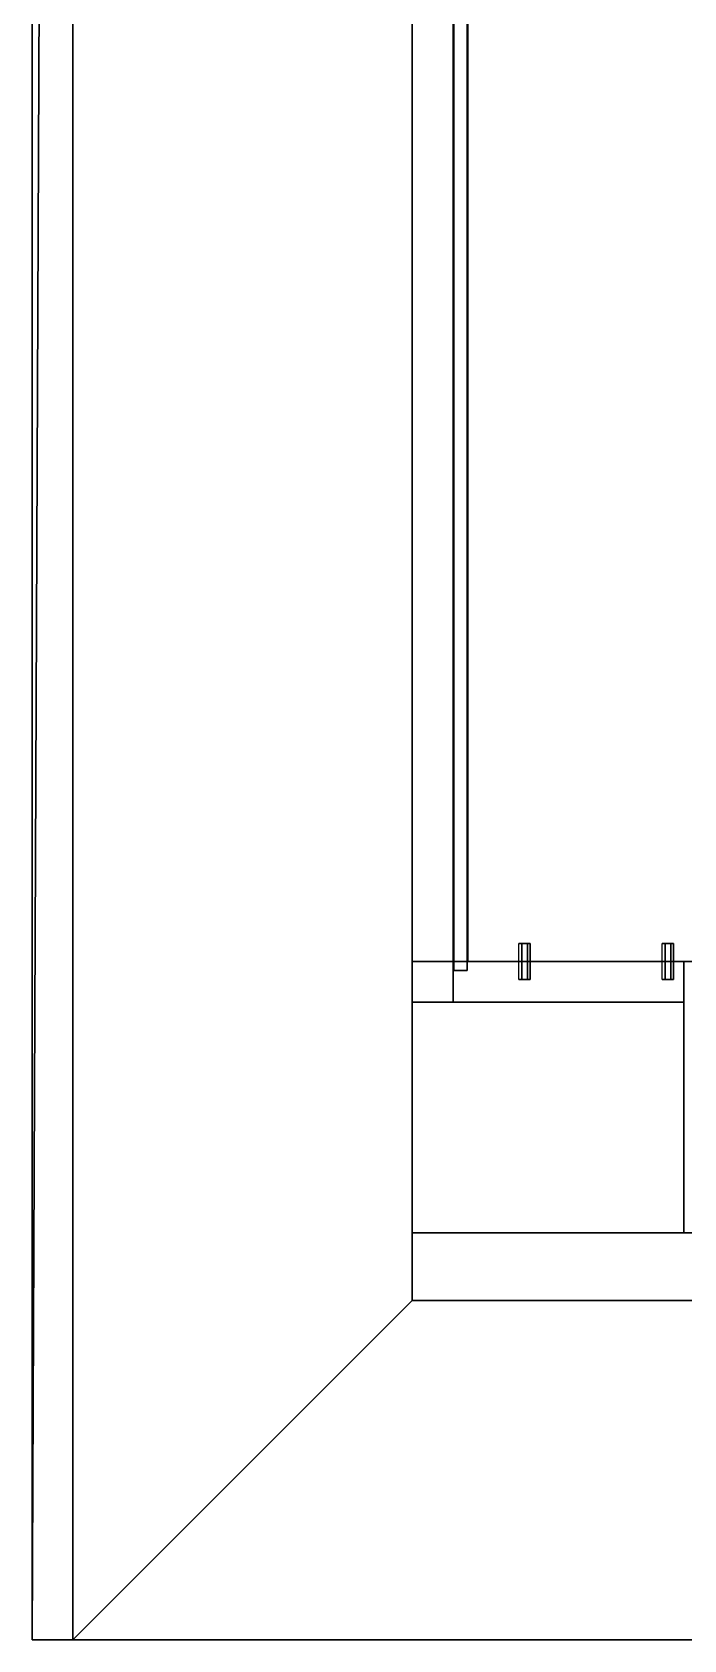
# Model space of a CAD drawing. Extents: x 0 to 3344, y -4262 to 0.
# Drawn here: x 0 to 288, y -4262 to -3551 of the extents above; entities that cross this region are included whole.
import ezdxf

# ---------------------------------------------------------------- set-up
doc = ezdxf.new("R2010")
doc.units = 0
for name, color, linetype in [('LAYER0', 7, 'CONTINUOUS'), ('LAYER1', 7, 'CONTINUOUS'), ('LAYER104', 254, 'CONTINUOUS'), ('LAYER105', 254, 'CONTINUOUS'), ('LAYER51', 7, 'CONTINUOUS'), ('LAYER53', 7, 'CONTINUOUS'), ('LAYER54', 7, 'CONTINUOUS'), ('LAYER56', 7, 'CONTINUOUS'), ('LAYER57', 7, 'CONTINUOUS'), ('LAYER58', 7, 'CONTINUOUS'), ('LAYER59', 7, 'CONTINUOUS'), ('LAYER602', 7, 'CONTINUOUS'), ('LAYER603', 7, 'CONTINUOUS'), ('LAYER604', 7, 'CONTINUOUS'), ('LAYER605', 7, 'CONTINUOUS'), ('LAYER606', 7, 'CONTINUOUS'), ('LAYER63', 7, 'CONTINUOUS'), ('LAYER66', 7, 'CONTINUOUS'), ('LAYER67', 7, 'CONTINUOUS'), ('LAYER72', 254, 'CONTINUOUS'), ('LAYER73', 254, 'CONTINUOUS'), ('LAYER90', 7, 'CONTINUOUS'), ('LAYER95', 254, 'CONTINUOUS'), ('LAYER96', 254, 'CONTINUOUS'), ('LAYER99', 7, 'CONTINUOUS')]:
    doc.layers.add(name, color=color, linetype=linetype)

msp = doc.modelspace()

# ---------------------------------------------------------------- linework, layer by layer
at = {"layer": 'LAYER0', "invisible_edges": 1}
for points in [[(18, -0.0034, 0.0981), (3344, -4262.003, 0.0981), (0, -4262.003, 0.0981), (18, -0.0034, 0.0981)], [(18, -0.0034, 5.0981), (0, -4262.003, 0.0981), (0, -4262.003, 5.0981), (18, -0.0034, 5.0981)], [(0, -4262.003, 0.0981), (18, -0.0034, 5.0981), (18, -0.0034, 0.0981), (0, -4262.003, 0.0981)], [(3344, -4262.003, 5.0981), (18, -0.0034, 5.0981), (0, -4262.003, 5.0981), (3344, -4262.003, 5.0981)], [(3344, -4262.003, 0.0981), (18, -0.0034, 0.0981), (3344, -0.0034, 0.0981), (3344, -4262.003, 0.0981)], [(18, -0.0034, 5.0981), (3344, -4262.003, 5.0981), (3344, -0.0034, 5.0981), (18, -0.0034, 5.0981)], [(3344, -4262.003, 5.0981), (0, -4262.003, 0.0981), (3344, -4262.003, 0.0981), (3344, -4262.003, 5.0981)], [(0, -4262.003, 0.0981), (3344, -4262.003, 5.0981), (0, -4262.003, 5.0981), (0, -4262.003, 0.0981)]]:
    msp.add_3dface(points, dxfattribs=at)
at = {"layer": 'LAYER1'}
for points, invisible_edges in [([(18.0046, 0, 5.0981), (168.0046, -150, 5.0981), (18.0046, -4262, 5.0981), (18.0046, 0, 5.0981)], 3), ([(18.0046, 0, 2680.098), (18.0046, -4262, 5.0981), (18.0046, -4262, 2680.098), (18.0046, 0, 2680.098)], 1), ([(18.0046, -4262, 5.0981), (18.0046, 0, 2680.098), (18.0046, 0, 5.0981), (18.0046, -4262, 5.0981)], 1), ([(168.0046, -4112, 5.0981), (18.0046, -4262, 5.0981), (168.0046, -150, 5.0981), (168.0046, -4112, 5.0981)], 3), ([(168.0046, -150, 5.0981), (168.0046, -4112, 2680.098), (168.0046, -4112, 5.0981), (168.0046, -150, 5.0981)], 1), ([(168.0046, -4112, 2680.098), (168.0046, -150, 5.0981), (168.0046, -150, 2680.098), (168.0046, -4112, 2680.098)], 1), ([(168.0046, -4112, 5.0981), (3344.004, -4262, 5.0981), (18.0046, -4262, 5.0981), (168.0046, -4112, 5.0981)], 5), ([(168.0046, -4112, 2680.098), (18.0046, -4262, 5.0981), (18.0046, -4262, 2680.098), (168.0046, -4112, 2680.098)], 1), ([(18.0046, -4262, 5.0981), (168.0046, -4112, 2680.098), (168.0046, -4112, 5.0981), (18.0046, -4262, 5.0981)], 1), ([(168.0046, -4112, 5.0981), (18.0046, -4262, 2680.098), (18.0046, -4262, 5.0981), (168.0046, -4112, 5.0981)], 1), ([(18.0046, -4262, 2680.098), (168.0046, -4112, 5.0981), (168.0046, -4112, 2680.098), (18.0046, -4262, 2680.098)], 1), ([(3344.004, -4262, 5.0981), (168.0046, -4112, 5.0981), (3194.004, -4112, 5.0981), (3344.004, -4262, 5.0981)], 5), ([(168.0046, -4112, 2680.098), (3194.004, -4112, 5.0981), (168.0046, -4112, 5.0981), (168.0046, -4112, 2680.098)], 1), ([(3194.004, -4112, 5.0981), (168.0046, -4112, 2680.098), (3194.004, -4112, 2680.098), (3194.004, -4112, 5.0981)], 1), ([(3344.004, -4262, 2680.098), (18.0046, -4262, 5.0981), (3344.004, -4262, 5.0981), (3344.004, -4262, 2680.098)], 1), ([(18.0046, -4262, 5.0981), (3344.004, -4262, 2680.098), (18.0046, -4262, 2680.098), (18.0046, -4262, 5.0981)], 1)]:
    msp.add_3dface(points, dxfattribs=dict(at, invisible_edges=invisible_edges))
at = {"layer": 'LAYER104'}
for points in [[(215.1047, -3954, 900.5981), (220.1047, -3954, 900.5981), (218.8547, -3954, 902.7631), (216.3547, -3954, 902.7631)], [(215.1047, -3954, 900.5981), (216.3547, -3954, 898.433), (218.8547, -3954, 898.433), (220.1047, -3954, 900.5981)], [(220.6047, -3961.95, 900.5981), (214.6047, -3961.95, 900.5981), (216.1047, -3961.95, 903.1962), (219.1047, -3961.95, 903.1962)], [(220.6047, -3961.95, 900.5981), (214.6047, -3961.95, 900.5981), (216.1047, -3961.95, 898), (219.1047, -3961.95, 898)], [(220.6047, -3962.05, 900.5981), (214.6047, -3962.05, 900.5981), (216.1047, -3962.05, 903.1962), (219.1047, -3962.05, 903.1962)], [(220.6047, -3962.05, 900.5981), (214.6047, -3962.05, 900.5981), (216.1047, -3962.05, 898), (219.1047, -3962.05, 898)], [(215.1047, -3970, 900.5981), (220.1047, -3970, 900.5981), (218.8547, -3970, 902.7631), (216.3547, -3970, 902.7631)], [(215.1047, -3970, 900.5981), (216.3547, -3970, 898.433), (218.8547, -3970, 898.433), (220.1047, -3970, 900.5981)]]:
    msp.add_3dface(points, dxfattribs=at)
at = {"layer": 'LAYER105'}
for points in [[(278.5046, -3954, 900.5981), (283.5046, -3954, 900.5981), (282.2546, -3954, 902.7631), (279.7546, -3954, 902.7631)], [(278.5046, -3954, 900.5981), (279.7546, -3954, 898.433), (282.2546, -3954, 898.433), (283.5046, -3954, 900.5981)], [(284.0046, -3961.95, 900.5981), (278.0046, -3961.95, 900.5981), (279.5046, -3961.95, 903.1962), (282.5046, -3961.95, 903.1962)], [(284.0046, -3961.95, 900.5981), (278.0046, -3961.95, 900.5981), (279.5046, -3961.95, 898), (282.5046, -3961.95, 898)], [(284.0046, -3962.05, 900.5981), (278.0046, -3962.05, 900.5981), (279.5046, -3962.05, 903.1962), (282.5046, -3962.05, 903.1962)], [(284.0046, -3962.05, 900.5981), (278.0046, -3962.05, 900.5981), (279.5046, -3962.05, 898), (282.5046, -3962.05, 898)], [(278.5046, -3970, 900.5981), (283.5046, -3970, 900.5981), (282.2546, -3970, 902.7631), (279.7546, -3970, 902.7631)], [(278.5046, -3970, 900.5981), (279.7546, -3970, 898.433), (282.2546, -3970, 898.433), (283.5046, -3970, 900.5981)]]:
    msp.add_3dface(points, dxfattribs=at)
at = {"layer": 'LAYER51', "invisible_edges": 1}
for points in [[(1150.005, -3502, 103.0981), (168.0048, -4082, 103.0981), (1150.005, -4082, 103.0981), (1150.005, -3502, 103.0981)], [(168.0048, -4082, 103.0981), (1150.005, -3502, 103.0981), (168.0048, -3502, 103.0981), (168.0048, -4082, 103.0981)], [(168.0048, -3502, 85.0981), (168.0048, -4082, 103.0981), (168.0048, -3502, 103.0981), (168.0048, -3502, 85.0981)], [(168.0048, -4082, 103.0981), (168.0048, -3502, 85.0981), (168.0048, -4082, 85.0981), (168.0048, -4082, 103.0981)], [(168.0048, -3502, 85.0981), (1150.005, -4082, 85.0981), (168.0048, -4082, 85.0981), (168.0048, -3502, 85.0981)], [(1150.005, -4082, 85.0981), (168.0048, -3502, 85.0981), (1150.005, -3502, 85.0981), (1150.005, -4082, 85.0981)], [(1150.005, -4082, 85.0981), (168.0048, -4082, 103.0981), (168.0048, -4082, 85.0981), (1150.005, -4082, 85.0981)], [(168.0048, -4082, 103.0981), (1150.005, -4082, 85.0981), (1150.005, -4082, 103.0981), (168.0048, -4082, 103.0981)]]:
    msp.add_3dface(points, dxfattribs=at)
at = {"layer": 'LAYER53', "invisible_edges": 1}
for points in [[(168.0046, -3980, 103.0981), (288.0046, -4082, 103.0981), (168.0046, -4082, 103.0981), (168.0046, -3980, 103.0981)], [(288.0046, -4082, 103.0981), (168.0046, -3980, 103.0981), (288.0046, -3980, 103.0981), (288.0046, -4082, 103.0981)], [(168.0046, -3980, 103.0981), (288.0046, -3980, 104.0981), (288.0046, -3980, 103.0981), (168.0046, -3980, 103.0981)], [(288.0046, -3980, 104.0981), (168.0046, -3980, 103.0981), (168.0046, -3980, 104.0981), (288.0046, -3980, 104.0981)], [(168.0046, -4082, 104.0981), (168.0046, -3980, 103.0981), (168.0046, -4082, 103.0981), (168.0046, -4082, 104.0981)], [(168.0046, -3980, 103.0981), (168.0046, -4082, 104.0981), (168.0046, -3980, 104.0981), (168.0046, -3980, 103.0981)], [(288.0046, -3980, 104.0981), (168.0046, -4082, 104.0981), (288.0046, -4082, 104.0981), (288.0046, -3980, 104.0981)], [(168.0046, -4082, 104.0981), (288.0046, -3980, 104.0981), (168.0046, -3980, 104.0981), (168.0046, -4082, 104.0981)], [(288.0046, -3980, 104.0981), (288.0046, -4082, 103.0981), (288.0046, -3980, 103.0981), (288.0046, -3980, 104.0981)], [(288.0046, -4082, 103.0981), (288.0046, -3980, 104.0981), (288.0046, -4082, 104.0981), (288.0046, -4082, 103.0981)], [(168.0046, -4082, 104.0981), (288.0046, -4082, 103.0981), (288.0046, -4082, 104.0981), (168.0046, -4082, 104.0981)], [(288.0046, -4082, 103.0981), (168.0046, -4082, 104.0981), (168.0046, -4082, 103.0981), (288.0046, -4082, 103.0981)]]:
    msp.add_3dface(points, dxfattribs=at)
at = {"layer": 'LAYER54', "invisible_edges": 1}
for points in [[(1150.005, -3502, 2609.098), (168.0048, -4082, 2609.098), (1150.005, -4082, 2609.098), (1150.005, -3502, 2609.098)], [(168.0048, -4082, 2609.098), (1150.005, -3502, 2609.098), (168.0048, -3502, 2609.098), (168.0048, -4082, 2609.098)], [(168.0048, -3502, 2591.098), (168.0048, -4082, 2609.098), (168.0048, -3502, 2609.098), (168.0048, -3502, 2591.098)], [(168.0048, -4082, 2609.098), (168.0048, -3502, 2591.098), (168.0048, -4082, 2591.098), (168.0048, -4082, 2609.098)], [(168.0048, -3502, 2591.098), (1150.005, -4082, 2591.098), (168.0048, -4082, 2591.098), (168.0048, -3502, 2591.098)], [(1150.005, -4082, 2591.098), (168.0048, -3502, 2591.098), (1150.005, -3502, 2591.098), (1150.005, -4082, 2591.098)], [(1150.005, -4082, 2591.098), (168.0048, -4082, 2609.098), (168.0048, -4082, 2591.098), (1150.005, -4082, 2591.098)], [(168.0048, -4082, 2609.098), (1150.005, -4082, 2591.098), (1150.005, -4082, 2609.098), (168.0048, -4082, 2609.098)]]:
    msp.add_3dface(points, dxfattribs=at)
at = {"layer": 'LAYER56', "invisible_edges": 1}
for points in [[(168.0046, -3980, 2609.098), (288.0046, -4082, 2609.098), (168.0046, -4082, 2609.098), (168.0046, -3980, 2609.098)], [(288.0046, -4082, 2609.098), (168.0046, -3980, 2609.098), (288.0046, -3980, 2609.098), (288.0046, -4082, 2609.098)], [(168.0046, -3980, 2609.098), (288.0046, -3980, 2610.098), (288.0046, -3980, 2609.098), (168.0046, -3980, 2609.098)], [(288.0046, -3980, 2610.098), (168.0046, -3980, 2609.098), (168.0046, -3980, 2610.098), (288.0046, -3980, 2610.098)], [(168.0046, -4082, 2610.098), (168.0046, -3980, 2609.098), (168.0046, -4082, 2609.098), (168.0046, -4082, 2610.098)], [(168.0046, -3980, 2609.098), (168.0046, -4082, 2610.098), (168.0046, -3980, 2610.098), (168.0046, -3980, 2609.098)], [(288.0046, -3980, 2610.098), (168.0046, -4082, 2610.098), (288.0046, -4082, 2610.098), (288.0046, -3980, 2610.098)], [(168.0046, -4082, 2610.098), (288.0046, -3980, 2610.098), (168.0046, -3980, 2610.098), (168.0046, -4082, 2610.098)], [(288.0046, -3980, 2610.098), (288.0046, -4082, 2609.098), (288.0046, -3980, 2609.098), (288.0046, -3980, 2610.098)], [(288.0046, -4082, 2609.098), (288.0046, -3980, 2610.098), (288.0046, -4082, 2610.098), (288.0046, -4082, 2609.098)], [(168.0046, -4082, 2610.098), (288.0046, -4082, 2609.098), (288.0046, -4082, 2610.098), (168.0046, -4082, 2610.098)], [(288.0046, -4082, 2609.098), (168.0046, -4082, 2610.098), (168.0046, -4082, 2609.098), (288.0046, -4082, 2609.098)]]:
    msp.add_3dface(points, dxfattribs=at)
at = {"layer": 'LAYER57', "invisible_edges": 1}
for points in [[(288.0046, -3962, 103.0981), (168.0046, -3962, 2591.098), (288.0046, -3962, 2591.098), (288.0046, -3962, 103.0981)], [(168.0046, -3962, 2591.098), (288.0046, -3962, 103.0981), (168.0046, -3962, 103.0981), (168.0046, -3962, 2591.098)], [(288.0046, -3980, 2591.098), (168.0046, -3962, 2591.098), (168.0046, -3980, 2591.098), (288.0046, -3980, 2591.098)], [(168.0046, -3962, 2591.098), (288.0046, -3980, 2591.098), (288.0046, -3962, 2591.098), (168.0046, -3962, 2591.098)], [(168.0046, -3980, 103.0981), (168.0046, -3962, 2591.098), (168.0046, -3962, 103.0981), (168.0046, -3980, 103.0981)], [(168.0046, -3962, 2591.098), (168.0046, -3980, 103.0981), (168.0046, -3980, 2591.098), (168.0046, -3962, 2591.098)], [(288.0046, -3962, 103.0981), (168.0046, -3980, 103.0981), (168.0046, -3962, 103.0981), (288.0046, -3962, 103.0981)], [(168.0046, -3980, 103.0981), (288.0046, -3962, 103.0981), (288.0046, -3980, 103.0981), (168.0046, -3980, 103.0981)], [(288.0046, -3980, 2591.098), (288.0046, -3962, 103.0981), (288.0046, -3962, 2591.098), (288.0046, -3980, 2591.098)], [(288.0046, -3962, 103.0981), (288.0046, -3980, 2591.098), (288.0046, -3980, 103.0981), (288.0046, -3962, 103.0981)], [(168.0046, -3980, 103.0981), (288.0046, -3980, 2591.098), (168.0046, -3980, 2591.098), (168.0046, -3980, 103.0981)], [(288.0046, -3980, 2591.098), (168.0046, -3980, 103.0981), (288.0046, -3980, 103.0981), (288.0046, -3980, 2591.098)]]:
    msp.add_3dface(points, dxfattribs=at)
at = {"layer": 'LAYER58', "invisible_edges": 1}
for points in [[(288.0046, -4082, 2591.098), (306.0046, -3962, 2591.098), (288.0046, -3962, 2591.098), (288.0046, -4082, 2591.098)], [(306.0046, -3962, 2591.098), (288.0046, -4082, 2591.098), (306.0046, -4082, 2591.098), (306.0046, -3962, 2591.098)], [(288.0046, -3962, 103.0981), (306.0046, -3962, 2591.098), (306.0046, -3962, 103.0981), (288.0046, -3962, 103.0981)], [(306.0046, -3962, 2591.098), (288.0046, -3962, 103.0981), (288.0046, -3962, 2591.098), (306.0046, -3962, 2591.098)], [(306.0046, -4082, 103.0981), (288.0046, -3962, 103.0981), (306.0046, -3962, 103.0981), (306.0046, -4082, 103.0981)], [(288.0046, -3962, 103.0981), (306.0046, -4082, 103.0981), (288.0046, -4082, 103.0981), (288.0046, -3962, 103.0981)], [(288.0046, -3962, 103.0981), (288.0046, -4082, 2591.098), (288.0046, -3962, 2591.098), (288.0046, -3962, 103.0981)], [(288.0046, -4082, 2591.098), (288.0046, -3962, 103.0981), (288.0046, -4082, 103.0981), (288.0046, -4082, 2591.098)], [(288.0046, -4082, 2591.098), (306.0046, -4082, 103.0981), (306.0046, -4082, 2591.098), (288.0046, -4082, 2591.098)], [(306.0046, -4082, 103.0981), (288.0046, -4082, 2591.098), (288.0046, -4082, 103.0981), (306.0046, -4082, 103.0981)]]:
    msp.add_3dface(points, dxfattribs=at)
at = {"layer": 'LAYER59', "invisible_edges": 1}
for points in [[(186.3047, -3096, 99.0981), (186.3047, -3966, 2595.098), (186.3047, -3096, 2595.098), (186.3047, -3096, 99.0981)], [(186.3047, -3966, 2595.098), (186.3047, -3096, 99.0981), (186.3047, -3966, 99.0981), (186.3047, -3966, 2595.098)], [(192.3047, -3096, 2595.098), (186.3047, -3966, 2595.098), (192.3047, -3966, 2595.098), (192.3047, -3096, 2595.098)], [(186.3047, -3966, 2595.098), (192.3047, -3096, 2595.098), (186.3047, -3096, 2595.098), (186.3047, -3966, 2595.098)], [(186.3047, -3096, 99.0981), (192.3047, -3966, 99.0981), (186.3047, -3966, 99.0981), (186.3047, -3096, 99.0981)], [(192.3047, -3966, 99.0981), (186.3047, -3096, 99.0981), (192.3047, -3096, 99.0981), (192.3047, -3966, 99.0981)], [(192.3047, -3966, 99.0981), (192.3047, -3096, 2595.098), (192.3047, -3966, 2595.098), (192.3047, -3966, 99.0981)], [(192.3047, -3096, 2595.098), (192.3047, -3966, 99.0981), (192.3047, -3096, 99.0981), (192.3047, -3096, 2595.098)], [(192.3047, -3966, 99.0981), (186.3047, -3966, 2595.098), (186.3047, -3966, 99.0981), (192.3047, -3966, 99.0981)], [(186.3047, -3966, 2595.098), (192.3047, -3966, 99.0981), (192.3047, -3966, 2595.098), (186.3047, -3966, 2595.098)]]:
    msp.add_3dface(points, dxfattribs=at)
at = {"layer": 'LAYER602', "invisible_edges": 1}
for points in [[(0.0041, -4262, 5.0982), (18.0041, -1562, 5.0982), (18.0041, -4262, 5.0982), (0.0041, -4262, 5.0982)], [(18.0041, -1562, 5.0982), (0.0041, -4262, 5.0982), (0.0041, -1562, 5.0982), (18.0041, -1562, 5.0982)], [(0.0041, -1562, 155.0982), (18.0041, -4262, 155.0982), (18.0041, -1562, 155.0982), (0.0041, -1562, 155.0982)], [(18.0041, -4262, 155.0982), (0.0041, -1562, 155.0982), (0.0041, -4262, 155.0982), (18.0041, -4262, 155.0982)], [(0.0041, -4262, 5.0982), (0.0041, -1562, 155.0982), (0.0041, -1562, 5.0982), (0.0041, -4262, 5.0982)], [(0.0041, -1562, 155.0982), (0.0041, -4262, 5.0982), (0.0041, -4262, 155.0982), (0.0041, -1562, 155.0982)], [(18.0041, -4262, 155.0982), (18.0041, -1562, 5.0982), (18.0041, -1562, 155.0982), (18.0041, -4262, 155.0982)], [(18.0041, -1562, 5.0982), (18.0041, -4262, 155.0982), (18.0041, -4262, 5.0982), (18.0041, -1562, 5.0982)], [(18.0041, -4262, 155.0982), (0.0041, -4262, 5.0982), (18.0041, -4262, 5.0982), (18.0041, -4262, 155.0982)], [(0.0041, -4262, 5.0982), (18.0041, -4262, 155.0982), (0.0041, -4262, 155.0982), (0.0041, -4262, 5.0982)]]:
    msp.add_3dface(points, dxfattribs=at)
at = {"layer": 'LAYER603', "invisible_edges": 1}
for points in [[(0.0041, -4262, 155.0982), (18.0041, -1562, 155.0982), (18.0041, -4262, 155.0982), (0.0041, -4262, 155.0982)], [(18.0041, -1562, 155.0982), (0.0041, -4262, 155.0982), (0.0041, -1562, 155.0982), (18.0041, -1562, 155.0982)], [(0.0041, -1562, 305.0982), (18.0041, -4262, 305.0982), (18.0041, -1562, 305.0982), (0.0041, -1562, 305.0982)], [(18.0041, -4262, 305.0982), (0.0041, -1562, 305.0982), (0.0041, -4262, 305.0982), (18.0041, -4262, 305.0982)], [(0.0041, -4262, 155.0982), (0.0041, -1562, 305.0982), (0.0041, -1562, 155.0982), (0.0041, -4262, 155.0982)], [(0.0041, -1562, 305.0982), (0.0041, -4262, 155.0982), (0.0041, -4262, 305.0982), (0.0041, -1562, 305.0982)], [(18.0041, -4262, 305.0982), (18.0041, -1562, 155.0982), (18.0041, -1562, 305.0982), (18.0041, -4262, 305.0982)], [(18.0041, -1562, 155.0982), (18.0041, -4262, 305.0982), (18.0041, -4262, 155.0982), (18.0041, -1562, 155.0982)], [(18.0041, -4262, 305.0982), (0.0041, -4262, 155.0982), (18.0041, -4262, 155.0982), (18.0041, -4262, 305.0982)], [(0.0041, -4262, 155.0982), (18.0041, -4262, 305.0982), (0.0041, -4262, 305.0982), (0.0041, -4262, 155.0982)]]:
    msp.add_3dface(points, dxfattribs=at)
at = {"layer": 'LAYER604', "invisible_edges": 1}
for points in [[(0.0041, -4262, 305.0982), (18.0041, -1562, 305.0982), (18.0041, -4262, 305.0982), (0.0041, -4262, 305.0982)], [(18.0041, -1562, 305.0982), (0.0041, -4262, 305.0982), (0.0041, -1562, 305.0982), (18.0041, -1562, 305.0982)], [(0.0041, -1562, 455.0982), (18.0041, -4262, 455.0982), (18.0041, -1562, 455.0982), (0.0041, -1562, 455.0982)], [(18.0041, -4262, 455.0982), (0.0041, -1562, 455.0982), (0.0041, -4262, 455.0982), (18.0041, -4262, 455.0982)], [(0.0041, -4262, 305.0982), (0.0041, -1562, 455.0982), (0.0041, -1562, 305.0982), (0.0041, -4262, 305.0982)], [(0.0041, -1562, 455.0982), (0.0041, -4262, 305.0982), (0.0041, -4262, 455.0982), (0.0041, -1562, 455.0982)], [(18.0041, -4262, 455.0982), (18.0041, -1562, 305.0982), (18.0041, -1562, 455.0982), (18.0041, -4262, 455.0982)], [(18.0041, -1562, 305.0982), (18.0041, -4262, 455.0982), (18.0041, -4262, 305.0982), (18.0041, -1562, 305.0982)], [(18.0041, -4262, 455.0982), (0.0041, -4262, 305.0982), (18.0041, -4262, 305.0982), (18.0041, -4262, 455.0982)], [(0.0041, -4262, 305.0982), (18.0041, -4262, 455.0982), (0.0041, -4262, 455.0982), (0.0041, -4262, 305.0982)]]:
    msp.add_3dface(points, dxfattribs=at)
at = {"layer": 'LAYER605', "invisible_edges": 1}
for points in [[(0.0041, -4262, 455.0982), (18.0041, -1562, 455.0982), (18.0041, -4262, 455.0982), (0.0041, -4262, 455.0982)], [(18.0041, -1562, 455.0982), (0.0041, -4262, 455.0982), (0.0041, -1562, 455.0982), (18.0041, -1562, 455.0982)], [(0.0041, -1562, 605.0982), (18.0041, -4262, 605.0982), (18.0041, -1562, 605.0982), (0.0041, -1562, 605.0982)], [(18.0041, -4262, 605.0982), (0.0041, -1562, 605.0982), (0.0041, -4262, 605.0982), (18.0041, -4262, 605.0982)], [(0.0041, -4262, 455.0982), (0.0041, -1562, 605.0982), (0.0041, -1562, 455.0982), (0.0041, -4262, 455.0982)], [(0.0041, -1562, 605.0982), (0.0041, -4262, 455.0982), (0.0041, -4262, 605.0982), (0.0041, -1562, 605.0982)], [(18.0041, -4262, 605.0982), (18.0041, -1562, 455.0982), (18.0041, -1562, 605.0982), (18.0041, -4262, 605.0982)], [(18.0041, -1562, 455.0982), (18.0041, -4262, 605.0982), (18.0041, -4262, 455.0982), (18.0041, -1562, 455.0982)], [(18.0041, -4262, 605.0982), (0.0041, -4262, 455.0982), (18.0041, -4262, 455.0982), (18.0041, -4262, 605.0982)], [(0.0041, -4262, 455.0982), (18.0041, -4262, 605.0982), (0.0041, -4262, 605.0982), (0.0041, -4262, 455.0982)]]:
    msp.add_3dface(points, dxfattribs=at)
at = {"layer": 'LAYER606', "invisible_edges": 1}
for points in [[(0.0041, -4262, 605.0982), (18.0041, -1562, 605.0982), (18.0041, -4262, 605.0982), (0.0041, -4262, 605.0982)], [(18.0041, -1562, 605.0982), (0.0041, -4262, 605.0982), (0.0041, -1562, 605.0982), (18.0041, -1562, 605.0982)], [(0.0041, -1562, 755.0982), (18.0041, -4262, 755.0982), (18.0041, -1562, 755.0982), (0.0041, -1562, 755.0982)], [(18.0041, -4262, 755.0982), (0.0041, -1562, 755.0982), (0.0041, -4262, 755.0982), (18.0041, -4262, 755.0982)], [(0.0041, -4262, 605.0982), (0.0041, -1562, 755.0982), (0.0041, -1562, 605.0982), (0.0041, -4262, 605.0982)], [(0.0041, -1562, 755.0982), (0.0041, -4262, 605.0982), (0.0041, -4262, 755.0982), (0.0041, -1562, 755.0982)], [(18.0041, -4262, 755.0982), (18.0041, -1562, 605.0982), (18.0041, -1562, 755.0982), (18.0041, -4262, 755.0982)], [(18.0041, -1562, 605.0982), (18.0041, -4262, 755.0982), (18.0041, -4262, 605.0982), (18.0041, -1562, 605.0982)], [(18.0041, -4262, 755.0982), (0.0041, -4262, 605.0982), (18.0041, -4262, 605.0982), (18.0041, -4262, 755.0982)], [(0.0041, -4262, 605.0982), (18.0041, -4262, 755.0982), (0.0041, -4262, 755.0982), (0.0041, -4262, 605.0982)]]:
    msp.add_3dface(points, dxfattribs=at)
at = {"layer": 'LAYER63', "invisible_edges": 1}
for points in [[(168.0046, -3980, 5.0981), (168.0046, -3100, 85.0981), (168.0046, -3100, 5.0981), (168.0046, -3980, 5.0981)], [(168.0046, -3100, 85.0981), (168.0046, -3980, 5.0981), (168.0046, -3980, 85.0981), (168.0046, -3100, 85.0981)], [(186.0046, -3980, 85.0981), (168.0046, -3100, 85.0981), (168.0046, -3980, 85.0981), (186.0046, -3980, 85.0981)], [(168.0046, -3100, 85.0981), (186.0046, -3980, 85.0981), (186.0046, -3100, 85.0981), (168.0046, -3100, 85.0981)], [(186.0046, -3100, 5.0981), (168.0046, -3980, 5.0981), (168.0046, -3100, 5.0981), (186.0046, -3100, 5.0981)], [(168.0046, -3980, 5.0981), (186.0046, -3100, 5.0981), (186.0046, -3980, 5.0981), (168.0046, -3980, 5.0981)], [(186.0046, -3980, 85.0981), (186.0046, -3100, 5.0981), (186.0046, -3100, 85.0981), (186.0046, -3980, 85.0981)], [(186.0046, -3100, 5.0981), (186.0046, -3980, 85.0981), (186.0046, -3980, 5.0981), (186.0046, -3100, 5.0981)], [(168.0046, -3980, 5.0981), (186.0046, -3980, 85.0981), (168.0046, -3980, 85.0981), (168.0046, -3980, 5.0981)], [(186.0046, -3980, 85.0981), (168.0046, -3980, 5.0981), (186.0046, -3980, 5.0981), (186.0046, -3980, 85.0981)]]:
    msp.add_3dface(points, dxfattribs=at)
at = {"layer": 'LAYER66', "invisible_edges": 1}
for points in [[(168.0046, -3962, 1347.598), (168.0046, -3100, 1467.598), (168.0046, -3100, 1347.598), (168.0046, -3962, 1347.598)], [(168.0046, -3100, 1467.598), (168.0046, -3962, 1347.598), (168.0046, -3962, 1467.598), (168.0046, -3100, 1467.598)], [(186.0046, -3962, 1467.598), (168.0046, -3100, 1467.598), (168.0046, -3962, 1467.598), (186.0046, -3962, 1467.598)], [(168.0046, -3100, 1467.598), (186.0046, -3962, 1467.598), (186.0046, -3100, 1467.598), (168.0046, -3100, 1467.598)], [(186.0046, -3100, 1347.598), (168.0046, -3962, 1347.598), (168.0046, -3100, 1347.598), (186.0046, -3100, 1347.598)], [(168.0046, -3962, 1347.598), (186.0046, -3100, 1347.598), (186.0046, -3962, 1347.598), (168.0046, -3962, 1347.598)], [(186.0046, -3962, 1467.598), (186.0046, -3100, 1347.598), (186.0046, -3100, 1467.598), (186.0046, -3962, 1467.598)], [(186.0046, -3100, 1347.598), (186.0046, -3962, 1467.598), (186.0046, -3962, 1347.598), (186.0046, -3100, 1347.598)], [(168.0046, -3962, 1347.598), (186.0046, -3962, 1467.598), (168.0046, -3962, 1467.598), (168.0046, -3962, 1347.598)], [(186.0046, -3962, 1467.598), (168.0046, -3962, 1347.598), (186.0046, -3962, 1347.598), (186.0046, -3962, 1467.598)]]:
    msp.add_3dface(points, dxfattribs=at)
at = {"layer": 'LAYER67'}
for points, invisible_edges in [([(192.6047, -3100, 2121.098), (306.0048, -3962, 2121.098), (192.6047, -3962, 2121.098), (192.6047, -3100, 2121.098)], 1), ([(306.0048, -3962, 2121.098), (192.6047, -3100, 2121.098), (688.0048, -3562, 2121.098), (306.0048, -3962, 2121.098)], 7), ([(688.0048, -3562, 2121.098), (192.6047, -3100, 2121.098), (688.0048, -3100, 2121.098), (688.0048, -3562, 2121.098)], 1), ([(192.6047, -3962, 2139.098), (192.6047, -3100, 2121.098), (192.6047, -3962, 2121.098), (192.6047, -3962, 2139.098)], 1), ([(192.6047, -3100, 2121.098), (192.6047, -3962, 2139.098), (192.6047, -3100, 2139.098), (192.6047, -3100, 2121.098)], 1), ([(192.6047, -3962, 2139.098), (688.0048, -3562, 2139.098), (192.6047, -3100, 2139.098), (192.6047, -3962, 2139.098)], 3), ([(192.6047, -3100, 2139.098), (688.0048, -3562, 2139.098), (688.0048, -3100, 2139.098), (192.6047, -3100, 2139.098)], 1), ([(306.0048, -3962, 2139.098), (1150.005, -3562, 2139.098), (192.6047, -3962, 2139.098), (306.0048, -3962, 2139.098)], 3), ([(192.6047, -3962, 2139.098), (1150.005, -3562, 2139.098), (688.0048, -3562, 2139.098), (192.6047, -3962, 2139.098)], 5), ([(192.6047, -3962, 2139.098), (306.0048, -3962, 2121.098), (306.0048, -3962, 2139.098), (192.6047, -3962, 2139.098)], 1), ([(306.0048, -3962, 2121.098), (192.6047, -3962, 2139.098), (192.6047, -3962, 2121.098), (306.0048, -3962, 2121.098)], 1)]:
    msp.add_3dface(points, dxfattribs=dict(at, invisible_edges=invisible_edges))
at = {"layer": 'LAYER72'}
for points in [[(215.1047, -3954, 2118.598), (220.1047, -3954, 2118.598), (218.8547, -3954, 2120.763), (216.3547, -3954, 2120.763)], [(215.1047, -3954, 2118.598), (216.3547, -3954, 2116.433), (218.8547, -3954, 2116.433), (220.1047, -3954, 2118.598)], [(220.6047, -3961.95, 2118.598), (214.6047, -3961.95, 2118.598), (216.1047, -3961.95, 2121.196), (219.1047, -3961.95, 2121.196)], [(220.6047, -3961.95, 2118.598), (214.6047, -3961.95, 2118.598), (216.1047, -3961.95, 2116), (219.1047, -3961.95, 2116)], [(220.6047, -3962.05, 2118.598), (214.6047, -3962.05, 2118.598), (216.1047, -3962.05, 2121.196), (219.1047, -3962.05, 2121.196)], [(220.6047, -3962.05, 2118.598), (214.6047, -3962.05, 2118.598), (216.1047, -3962.05, 2116), (219.1047, -3962.05, 2116)], [(215.1047, -3970, 2118.598), (220.1047, -3970, 2118.598), (218.8547, -3970, 2120.763), (216.3547, -3970, 2120.763)], [(215.1047, -3970, 2118.598), (216.3547, -3970, 2116.433), (218.8547, -3970, 2116.433), (220.1047, -3970, 2118.598)]]:
    msp.add_3dface(points, dxfattribs=at)
at = {"layer": 'LAYER73'}
for points in [[(278.5046, -3954, 2118.598), (283.5046, -3954, 2118.598), (282.2546, -3954, 2120.763), (279.7546, -3954, 2120.763)], [(278.5046, -3954, 2118.598), (279.7546, -3954, 2116.433), (282.2546, -3954, 2116.433), (283.5046, -3954, 2118.598)], [(284.0046, -3961.95, 2118.598), (278.0046, -3961.95, 2118.598), (279.5046, -3961.95, 2121.196), (282.5046, -3961.95, 2121.196)], [(284.0046, -3961.95, 2118.598), (278.0046, -3961.95, 2118.598), (279.5046, -3961.95, 2116), (282.5046, -3961.95, 2116)], [(284.0046, -3962.05, 2118.598), (278.0046, -3962.05, 2118.598), (279.5046, -3962.05, 2121.196), (282.5046, -3962.05, 2121.196)], [(284.0046, -3962.05, 2118.598), (278.0046, -3962.05, 2118.598), (279.5046, -3962.05, 2116), (282.5046, -3962.05, 2116)], [(278.5046, -3970, 2118.598), (283.5046, -3970, 2118.598), (282.2546, -3970, 2120.763), (279.7546, -3970, 2120.763)], [(278.5046, -3970, 2118.598), (279.7546, -3970, 2116.433), (282.2546, -3970, 2116.433), (283.5046, -3970, 2118.598)]]:
    msp.add_3dface(points, dxfattribs=at)
at = {"layer": 'LAYER90'}
for points, invisible_edges in [([(192.6047, -3100, 5.0981), (306.0048, -3962, 5.0981), (192.6047, -3962, 5.0981), (192.6047, -3100, 5.0981)], 1), ([(306.0048, -3962, 5.0981), (192.6047, -3100, 5.0981), (688.0048, -3562, 5.0981), (306.0048, -3962, 5.0981)], 7), ([(688.0048, -3562, 5.0981), (192.6047, -3100, 5.0981), (688.0048, -3100, 5.0981), (688.0048, -3562, 5.0981)], 1), ([(192.6047, -3962, 23.0981), (192.6047, -3100, 5.0981), (192.6047, -3962, 5.0981), (192.6047, -3962, 23.0981)], 1), ([(192.6047, -3100, 5.0981), (192.6047, -3962, 23.0981), (192.6047, -3100, 23.0981), (192.6047, -3100, 5.0981)], 1), ([(192.6047, -3962, 23.0981), (688.0048, -3562, 23.0981), (192.6047, -3100, 23.0981), (192.6047, -3962, 23.0981)], 3), ([(192.6047, -3100, 23.0981), (688.0048, -3562, 23.0981), (688.0048, -3100, 23.0981), (192.6047, -3100, 23.0981)], 1), ([(306.0048, -3962, 23.0981), (1150.005, -3562, 23.0981), (192.6047, -3962, 23.0981), (306.0048, -3962, 23.0981)], 3), ([(192.6047, -3962, 23.0981), (1150.005, -3562, 23.0981), (688.0048, -3562, 23.0981), (192.6047, -3962, 23.0981)], 5), ([(192.6047, -3962, 23.0981), (306.0048, -3962, 5.0981), (306.0048, -3962, 23.0981), (192.6047, -3962, 23.0981)], 1), ([(306.0048, -3962, 5.0981), (192.6047, -3962, 23.0981), (192.6047, -3962, 5.0981), (306.0048, -3962, 5.0981)], 1)]:
    msp.add_3dface(points, dxfattribs=dict(at, invisible_edges=invisible_edges))
at = {"layer": 'LAYER95'}
for points in [[(215.1047, -3954, 2.5981), (220.1047, -3954, 2.5981), (218.8547, -3954, 4.7631), (216.3547, -3954, 4.7631)], [(215.1047, -3954, 2.5981), (216.3547, -3954, 0.433), (218.8547, -3954, 0.433), (220.1047, -3954, 2.5981)], [(220.6047, -3961.95, 2.5981), (214.6047, -3961.95, 2.5981), (216.1047, -3961.95, 5.1962), (219.1047, -3961.95, 5.1962)], [(220.6047, -3961.95, 2.5981), (214.6047, -3961.95, 2.5981), (216.1047, -3961.95), (219.1047, -3961.95)], [(220.6047, -3962.05, 2.5981), (214.6047, -3962.05, 2.5981), (216.1047, -3962.05, 5.1962), (219.1047, -3962.05, 5.1962)], [(220.6047, -3962.05, 2.5981), (214.6047, -3962.05, 2.5981), (216.1047, -3962.05), (219.1047, -3962.05)], [(215.1047, -3970, 2.5981), (220.1047, -3970, 2.5981), (218.8547, -3970, 4.7631), (216.3547, -3970, 4.7631)], [(215.1047, -3970, 2.5981), (216.3547, -3970, 0.433), (218.8547, -3970, 0.433), (220.1047, -3970, 2.5981)]]:
    msp.add_3dface(points, dxfattribs=at)
at = {"layer": 'LAYER96'}
for points in [[(278.5046, -3954, 2.5981), (283.5046, -3954, 2.5981), (282.2546, -3954, 4.7631), (279.7546, -3954, 4.7631)], [(278.5046, -3954, 2.5981), (279.7546, -3954, 0.433), (282.2546, -3954, 0.433), (283.5046, -3954, 2.5981)], [(284.0046, -3961.95, 2.5981), (278.0046, -3961.95, 2.5981), (279.5046, -3961.95, 5.1962), (282.5046, -3961.95, 5.1962)], [(284.0046, -3961.95, 2.5981), (278.0046, -3961.95, 2.5981), (279.5046, -3961.95), (282.5046, -3961.95)], [(284.0046, -3962.05, 2.5981), (278.0046, -3962.05, 2.5981), (279.5046, -3962.05, 5.1962), (282.5046, -3962.05, 5.1962)], [(284.0046, -3962.05, 2.5981), (278.0046, -3962.05, 2.5981), (279.5046, -3962.05), (282.5046, -3962.05)], [(278.5046, -3970, 2.5981), (283.5046, -3970, 2.5981), (282.2546, -3970, 4.7631), (279.7546, -3970, 4.7631)], [(278.5046, -3970, 2.5981), (279.7546, -3970, 0.433), (282.2546, -3970, 0.433), (283.5046, -3970, 2.5981)]]:
    msp.add_3dface(points, dxfattribs=at)
at = {"layer": 'LAYER99'}
for points, invisible_edges in [([(192.6047, -3100, 903.0981), (306.0048, -3962, 903.0981), (192.6047, -3962, 903.0981), (192.6047, -3100, 903.0981)], 1), ([(306.0048, -3962, 903.0981), (192.6047, -3100, 903.0981), (688.0048, -3562, 903.0981), (306.0048, -3962, 903.0981)], 7), ([(688.0048, -3562, 903.0981), (192.6047, -3100, 903.0981), (688.0048, -3100, 903.0981), (688.0048, -3562, 903.0981)], 1), ([(192.6047, -3962, 921.0981), (192.6047, -3100, 903.0981), (192.6047, -3962, 903.0981), (192.6047, -3962, 921.0981)], 1), ([(192.6047, -3100, 903.0981), (192.6047, -3962, 921.0981), (192.6047, -3100, 921.0981), (192.6047, -3100, 903.0981)], 1), ([(192.6047, -3962, 921.0981), (688.0048, -3562, 921.0981), (192.6047, -3100, 921.0981), (192.6047, -3962, 921.0981)], 3), ([(192.6047, -3100, 921.0981), (688.0048, -3562, 921.0981), (688.0048, -3100, 921.0981), (192.6047, -3100, 921.0981)], 1), ([(306.0048, -3962, 921.0981), (1150.005, -3562, 921.0981), (192.6047, -3962, 921.0981), (306.0048, -3962, 921.0981)], 3), ([(192.6047, -3962, 921.0981), (1150.005, -3562, 921.0981), (688.0048, -3562, 921.0981), (192.6047, -3962, 921.0981)], 5), ([(192.6047, -3962, 921.0981), (306.0048, -3962, 903.0981), (306.0048, -3962, 921.0981), (192.6047, -3962, 921.0981)], 1), ([(306.0048, -3962, 903.0981), (192.6047, -3962, 921.0981), (192.6047, -3962, 903.0981), (306.0048, -3962, 903.0981)], 1)]:
    msp.add_3dface(points, dxfattribs=dict(at, invisible_edges=invisible_edges))

# ---------------------------------------------------------------- meshes
at = {"layer": 'LAYER1'}
mesh = msp.add_polymesh((5, 2), dxfattribs=at)
for k, corner in enumerate([(168.0046, -150, 2680.098), (168.0046, -4112, 2680.098), (3194.004, -150, 2680.098), (168.0046, -150, 2680.098), (3194.004, -4112, 2680.098), (3194.004, -150, 2680.098), (168.0046, -4112, 2680.098), (3194.004, -4112, 2680.098), (18.0046, -4262, 2680.098), (3344.004, -4262, 2680.098)]):
    mesh.set_mesh_vertex(divmod(k, 2), corner)
at = {"layer": 'LAYER104'}
mesh = msp.add_polymesh((2, 6), dxfattribs=dict(at, n_close=True))
for k, corner in enumerate([(215.1047, -3954, 900.5981), (216.3547, -3954, 902.7631), (218.8547, -3954, 902.7631), (220.1047, -3954, 900.5981), (218.8547, -3954, 898.433), (216.3547, -3954, 898.433), (215.1047, -3970, 900.5981), (216.3547, -3970, 902.7631), (218.8547, -3970, 902.7631), (220.1047, -3970, 900.5981), (218.8547, -3970, 898.433), (216.3547, -3970, 898.433)]):
    mesh.set_mesh_vertex(divmod(k, 6), corner)
mesh = msp.add_polymesh((2, 6), dxfattribs=dict(at, n_close=True))
for k, corner in enumerate([(214.6047, -3961.95, 900.5981), (216.1047, -3961.95, 903.1962), (219.1047, -3961.95, 903.1962), (220.6047, -3961.95, 900.5981), (219.1047, -3961.95, 898), (216.1047, -3961.95, 898), (214.6047, -3962.05, 900.5981), (216.1047, -3962.05, 903.1962), (219.1047, -3962.05, 903.1962), (220.6047, -3962.05, 900.5981), (219.1047, -3962.05, 898), (216.1047, -3962.05, 898)]):
    mesh.set_mesh_vertex(divmod(k, 6), corner)
at = {"layer": 'LAYER105'}
mesh = msp.add_polymesh((2, 6), dxfattribs=dict(at, n_close=True))
for k, corner in enumerate([(278.5046, -3954, 900.5981), (279.7546, -3954, 902.7631), (282.2546, -3954, 902.7631), (283.5046, -3954, 900.5981), (282.2546, -3954, 898.433), (279.7546, -3954, 898.433), (278.5046, -3970, 900.5981), (279.7546, -3970, 902.7631), (282.2546, -3970, 902.7631), (283.5046, -3970, 900.5981), (282.2546, -3970, 898.433), (279.7546, -3970, 898.433)]):
    mesh.set_mesh_vertex(divmod(k, 6), corner)
mesh = msp.add_polymesh((2, 6), dxfattribs=dict(at, n_close=True))
for k, corner in enumerate([(278.0046, -3961.95, 900.5981), (279.5046, -3961.95, 903.1962), (282.5046, -3961.95, 903.1962), (284.0046, -3961.95, 900.5981), (282.5046, -3961.95, 898), (279.5046, -3961.95, 898), (278.0046, -3962.05, 900.5981), (279.5046, -3962.05, 903.1962), (282.5046, -3962.05, 903.1962), (284.0046, -3962.05, 900.5981), (282.5046, -3962.05, 898), (279.5046, -3962.05, 898)]):
    mesh.set_mesh_vertex(divmod(k, 6), corner)
at = {"layer": 'LAYER72'}
mesh = msp.add_polymesh((2, 6), dxfattribs=dict(at, n_close=True))
for k, corner in enumerate([(215.1047, -3954, 2118.598), (216.3547, -3954, 2120.763), (218.8547, -3954, 2120.763), (220.1047, -3954, 2118.598), (218.8547, -3954, 2116.433), (216.3547, -3954, 2116.433), (215.1047, -3970, 2118.598), (216.3547, -3970, 2120.763), (218.8547, -3970, 2120.763), (220.1047, -3970, 2118.598), (218.8547, -3970, 2116.433), (216.3547, -3970, 2116.433)]):
    mesh.set_mesh_vertex(divmod(k, 6), corner)
mesh = msp.add_polymesh((2, 6), dxfattribs=dict(at, n_close=True))
for k, corner in enumerate([(214.6047, -3961.95, 2118.598), (216.1047, -3961.95, 2121.196), (219.1047, -3961.95, 2121.196), (220.6047, -3961.95, 2118.598), (219.1047, -3961.95, 2116), (216.1047, -3961.95, 2116), (214.6047, -3962.05, 2118.598), (216.1047, -3962.05, 2121.196), (219.1047, -3962.05, 2121.196), (220.6047, -3962.05, 2118.598), (219.1047, -3962.05, 2116), (216.1047, -3962.05, 2116)]):
    mesh.set_mesh_vertex(divmod(k, 6), corner)
at = {"layer": 'LAYER73'}
mesh = msp.add_polymesh((2, 6), dxfattribs=dict(at, n_close=True))
for k, corner in enumerate([(278.5046, -3954, 2118.598), (279.7546, -3954, 2120.763), (282.2546, -3954, 2120.763), (283.5046, -3954, 2118.598), (282.2546, -3954, 2116.433), (279.7546, -3954, 2116.433), (278.5046, -3970, 2118.598), (279.7546, -3970, 2120.763), (282.2546, -3970, 2120.763), (283.5046, -3970, 2118.598), (282.2546, -3970, 2116.433), (279.7546, -3970, 2116.433)]):
    mesh.set_mesh_vertex(divmod(k, 6), corner)
mesh = msp.add_polymesh((2, 6), dxfattribs=dict(at, n_close=True))
for k, corner in enumerate([(278.0046, -3961.95, 2118.598), (279.5046, -3961.95, 2121.196), (282.5046, -3961.95, 2121.196), (284.0046, -3961.95, 2118.598), (282.5046, -3961.95, 2116), (279.5046, -3961.95, 2116), (278.0046, -3962.05, 2118.598), (279.5046, -3962.05, 2121.196), (282.5046, -3962.05, 2121.196), (284.0046, -3962.05, 2118.598), (282.5046, -3962.05, 2116), (279.5046, -3962.05, 2116)]):
    mesh.set_mesh_vertex(divmod(k, 6), corner)
at = {"layer": 'LAYER95'}
mesh = msp.add_polymesh((2, 6), dxfattribs=dict(at, n_close=True))
for k, corner in enumerate([(215.1047, -3954, 2.5981), (216.3547, -3954, 4.7631), (218.8547, -3954, 4.7631), (220.1047, -3954, 2.5981), (218.8547, -3954, 0.433), (216.3547, -3954, 0.433), (215.1047, -3970, 2.5981), (216.3547, -3970, 4.7631), (218.8547, -3970, 4.7631), (220.1047, -3970, 2.5981), (218.8547, -3970, 0.433), (216.3547, -3970, 0.433)]):
    mesh.set_mesh_vertex(divmod(k, 6), corner)
mesh = msp.add_polymesh((2, 6), dxfattribs=dict(at, n_close=True))
for k, corner in enumerate([(214.6047, -3961.95, 2.5981), (216.1047, -3961.95, 5.1962), (219.1047, -3961.95, 5.1962), (220.6047, -3961.95, 2.5981), (219.1047, -3961.95), (216.1047, -3961.95), (214.6047, -3962.05, 2.5981), (216.1047, -3962.05, 5.1962), (219.1047, -3962.05, 5.1962), (220.6047, -3962.05, 2.5981), (219.1047, -3962.05), (216.1047, -3962.05)]):
    mesh.set_mesh_vertex(divmod(k, 6), corner)
at = {"layer": 'LAYER96'}
mesh = msp.add_polymesh((2, 6), dxfattribs=dict(at, n_close=True))
for k, corner in enumerate([(278.5046, -3954, 2.5981), (279.7546, -3954, 4.7631), (282.2546, -3954, 4.7631), (283.5046, -3954, 2.5981), (282.2546, -3954, 0.433), (279.7546, -3954, 0.433), (278.5046, -3970, 2.5981), (279.7546, -3970, 4.7631), (282.2546, -3970, 4.7631), (283.5046, -3970, 2.5981), (282.2546, -3970, 0.433), (279.7546, -3970, 0.433)]):
    mesh.set_mesh_vertex(divmod(k, 6), corner)
mesh = msp.add_polymesh((2, 6), dxfattribs=dict(at, n_close=True))
for k, corner in enumerate([(278.0046, -3961.95, 2.5981), (279.5046, -3961.95, 5.1962), (282.5046, -3961.95, 5.1962), (284.0046, -3961.95, 2.5981), (282.5046, -3961.95), (279.5046, -3961.95), (278.0046, -3962.05, 2.5981), (279.5046, -3962.05, 5.1962), (282.5046, -3962.05, 5.1962), (284.0046, -3962.05, 2.5981), (282.5046, -3962.05), (279.5046, -3962.05)]):
    mesh.set_mesh_vertex(divmod(k, 6), corner)

doc.saveas('drawing.dxf')
